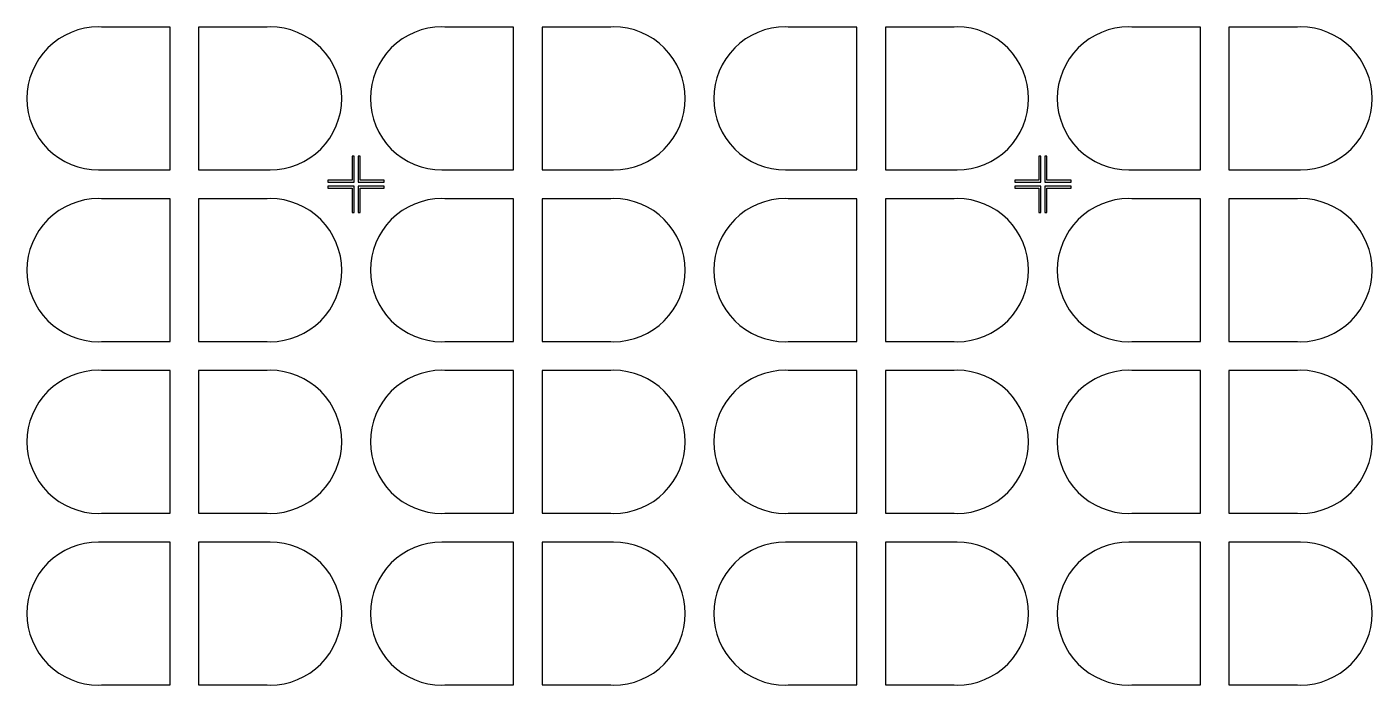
# Model space of a CAD drawing. Extents: x 0.5 to 47.5, y 0.5 to 53.5.
# Drawn here: x 0.5 to 47.5, y 0.5 to 23.5 of the extents above; entities that cross this region are included whole.
import ezdxf

# ---------------------------------------------------------------- set-up
doc = ezdxf.new("R2010")
doc.units = 0

msp = doc.modelspace()

# ---------------------------------------------------------------- linework, layer by layer
for p, q in [((3, 23.5), (2.75496, 23.488)), ((3.10187, 23.495), (3, 23.5)), ((9, 23.5), (8.89813, 23.495)), ((9.24504, 23.488), (9, 23.5)), ((15, 23.5), (14.755, 23.488)), ((15.1019, 23.495), (15, 23.5)), ((21, 23.5), (20.8981, 23.495)), ((21.245, 23.488), (21, 23.5)), ((27, 23.5), (26.755, 23.488)), ((27.1019, 23.495), (27, 23.5)), ((33, 23.5), (32.8981, 23.495)), ((33.245, 23.488), (33, 23.5)), ((39, 23.5), (38.755, 23.488)), ((39.1019, 23.495), (39, 23.5)), ((45, 23.5), (44.8981, 23.495)), ((45.245, 23.488), (45, 23.5)), ((1.61108, 23.0787), (1.41403, 22.9325)), ((1.82152, 23.2048), (1.61108, 23.0787)), ((2.0433, 23.3097), (1.82152, 23.2048)), ((2.27429, 23.3923), (2.0433, 23.3097)), ((2.51228, 23.452), (2.27429, 23.3923)), ((2.75496, 23.488), (2.51228, 23.452)), ((5.5, 23.495), (3.10187, 23.495)), ((5.5, 18.505), (5.5, 23.495)), ((8.89813, 23.495), (6.5, 23.495)), ((6.5, 23.495), (6.5, 18.505)), ((9.48772, 23.452), (9.24504, 23.488)), ((9.72571, 23.3923), (9.48772, 23.452)), ((9.9567, 23.3097), (9.72571, 23.3923)), ((10.1785, 23.2048), (9.9567, 23.3097)), ((10.3889, 23.0787), (10.1785, 23.2048)), ((10.586, 22.9325), (10.3889, 23.0787)), ((13.6111, 23.0787), (13.414, 22.9325)), ((13.8215, 23.2048), (13.6111, 23.0787)), ((14.0433, 23.3097), (13.8215, 23.2048)), ((14.2743, 23.3923), (14.0433, 23.3097)), ((14.5123, 23.452), (14.2743, 23.3923)), ((14.755, 23.488), (14.5123, 23.452)), ((17.5, 23.495), (15.1019, 23.495)), ((17.5, 18.505), (17.5, 23.495)), ((20.8981, 23.495), (18.5, 23.495)), ((18.5, 23.495), (18.5, 18.505)), ((21.4877, 23.452), (21.245, 23.488)), ((21.7257, 23.3923), (21.4877, 23.452)), ((21.9567, 23.3097), (21.7257, 23.3923)), ((22.1785, 23.2048), (21.9567, 23.3097)), ((22.3889, 23.0787), (22.1785, 23.2048)), ((22.586, 22.9325), (22.3889, 23.0787)), ((25.6111, 23.0787), (25.414, 22.9325)), ((25.8215, 23.2048), (25.6111, 23.0787)), ((26.0433, 23.3097), (25.8215, 23.2048)), ((26.2743, 23.3923), (26.0433, 23.3097)), ((26.5123, 23.452), (26.2743, 23.3923)), ((26.755, 23.488), (26.5123, 23.452)), ((29.5, 23.495), (27.1019, 23.495)), ((29.5, 18.505), (29.5, 23.495)), ((32.8981, 23.495), (30.5, 23.495)), ((30.5, 23.495), (30.5, 18.505)), ((33.4877, 23.452), (33.245, 23.488)), ((33.7257, 23.3923), (33.4877, 23.452)), ((33.9567, 23.3097), (33.7257, 23.3923)), ((34.1785, 23.2048), (33.9567, 23.3097)), ((34.3889, 23.0787), (34.1785, 23.2048)), ((34.586, 22.9325), (34.3889, 23.0787)), ((37.6111, 23.0787), (37.414, 22.9325)), ((37.8215, 23.2048), (37.6111, 23.0787)), ((38.0433, 23.3097), (37.8215, 23.2048)), ((38.2743, 23.3923), (38.0433, 23.3097)), ((38.5123, 23.452), (38.2743, 23.3923)), ((38.755, 23.488), (38.5123, 23.452)), ((41.5, 23.495), (39.1019, 23.495)), ((41.5, 18.505), (41.5, 23.495)), ((44.8981, 23.495), (42.5, 23.495)), ((42.5, 23.495), (42.5, 18.505)), ((45.4877, 23.452), (45.245, 23.488)), ((45.7257, 23.3923), (45.4877, 23.452)), ((45.9567, 23.3097), (45.7257, 23.3923)), ((46.1785, 23.2048), (45.9567, 23.3097)), ((46.3889, 23.0787), (46.1785, 23.2048)), ((46.586, 22.9325), (46.3889, 23.0787)), ((1.06747, 22.586), (0.921341, 22.3889)), ((1.23224, 22.7678), (1.06747, 22.586)), ((1.41403, 22.9325), (1.23224, 22.7678)), ((10.7678, 22.7678), (10.586, 22.9325)), ((10.9325, 22.586), (10.7678, 22.7678)), ((11.0787, 22.3889), (10.9325, 22.586)), ((13.0675, 22.586), (12.9213, 22.3889)), ((13.2322, 22.7678), (13.0675, 22.586)), ((13.414, 22.9325), (13.2322, 22.7678)), ((22.7678, 22.7678), (22.586, 22.9325)), ((22.9325, 22.586), (22.7678, 22.7678)), ((23.0787, 22.3889), (22.9325, 22.586)), ((25.0675, 22.586), (24.9213, 22.3889)), ((25.2322, 22.7678), (25.0675, 22.586)), ((25.414, 22.9325), (25.2322, 22.7678)), ((34.7678, 22.7678), (34.586, 22.9325)), ((34.9325, 22.586), (34.7678, 22.7678)), ((35.0787, 22.3889), (34.9325, 22.586)), ((37.0675, 22.586), (36.9213, 22.3889)), ((37.2322, 22.7678), (37.0675, 22.586)), ((37.414, 22.9325), (37.2322, 22.7678)), ((46.7678, 22.7678), (46.586, 22.9325)), ((46.9325, 22.586), (46.7678, 22.7678)), ((47.0787, 22.3889), (46.9325, 22.586)), ((0.795212, 22.1785), (0.690308, 21.9567)), ((0.921341, 22.3889), (0.795212, 22.1785)), ((11.2048, 22.1785), (11.0787, 22.3889)), ((11.3097, 21.9567), (11.2048, 22.1785)), ((12.7952, 22.1785), (12.6903, 21.9567)), ((12.9213, 22.3889), (12.7952, 22.1785)), ((23.2048, 22.1785), (23.0787, 22.3889)), ((23.3097, 21.9567), (23.2048, 22.1785)), ((24.7952, 22.1785), (24.6903, 21.9567)), ((24.9213, 22.3889), (24.7952, 22.1785)), ((35.2048, 22.1785), (35.0787, 22.3889)), ((35.3097, 21.9567), (35.2048, 22.1785)), ((36.7952, 22.1785), (36.6903, 21.9567)), ((36.9213, 22.3889), (36.7952, 22.1785)), ((47.2048, 22.1785), (47.0787, 22.3889)), ((47.3097, 21.9567), (47.2048, 22.1785)), ((0.607651, 21.7257), (0.54805, 21.4877)), ((0.690308, 21.9567), (0.607651, 21.7257)), ((11.3923, 21.7257), (11.3097, 21.9567)), ((11.452, 21.4877), (11.3923, 21.7257)), ((12.6077, 21.7257), (12.548, 21.4877)), ((12.6903, 21.9567), (12.6077, 21.7257)), ((23.3923, 21.7257), (23.3097, 21.9567)), ((23.452, 21.4877), (23.3923, 21.7257)), ((24.6077, 21.7257), (24.548, 21.4877)), ((24.6903, 21.9567), (24.6077, 21.7257)), ((35.3923, 21.7257), (35.3097, 21.9567)), ((35.452, 21.4877), (35.3923, 21.7257)), ((36.6077, 21.7257), (36.548, 21.4877)), ((36.6903, 21.9567), (36.6077, 21.7257)), ((47.3923, 21.7257), (47.3097, 21.9567)), ((47.452, 21.4877), (47.3923, 21.7257)), ((0.512039, 21.245), (0.5, 21)), ((0.54805, 21.4877), (0.512039, 21.245)), ((11.488, 21.245), (11.452, 21.4877)), ((11.5, 21), (11.488, 21.245)), ((12.512, 21.245), (12.5, 21)), ((12.548, 21.4877), (12.512, 21.245)), ((23.488, 21.245), (23.452, 21.4877)), ((23.5, 21), (23.488, 21.245)), ((24.512, 21.245), (24.5, 21)), ((24.548, 21.4877), (24.512, 21.245)), ((35.488, 21.245), (35.452, 21.4877)), ((35.5, 21), (35.488, 21.245)), ((36.512, 21.245), (36.5, 21)), ((36.548, 21.4877), (36.512, 21.245)), ((47.488, 21.245), (47.452, 21.4877)), ((47.5, 21), (47.488, 21.245)), ((0.5, 21), (0.512039, 20.755)), ((0.512039, 20.755), (0.54805, 20.5123)), ((11.452, 20.5123), (11.488, 20.755)), ((11.488, 20.755), (11.5, 21)), ((12.5, 21), (12.512, 20.755)), ((12.512, 20.755), (12.548, 20.5123)), ((23.452, 20.5123), (23.488, 20.755)), ((23.488, 20.755), (23.5, 21)), ((24.5, 21), (24.512, 20.755)), ((24.512, 20.755), (24.548, 20.5123)), ((35.452, 20.5123), (35.488, 20.755)), ((35.488, 20.755), (35.5, 21)), ((36.5, 21), (36.512, 20.755)), ((36.512, 20.755), (36.548, 20.5123)), ((47.452, 20.5123), (47.488, 20.755)), ((47.488, 20.755), (47.5, 21)), ((0.54805, 20.5123), (0.607651, 20.2743)), ((0.607651, 20.2743), (0.690308, 20.0433)), ((11.3097, 20.0433), (11.3923, 20.2743)), ((11.3923, 20.2743), (11.452, 20.5123)), ((12.548, 20.5123), (12.6077, 20.2743)), ((12.6077, 20.2743), (12.6903, 20.0433)), ((23.3097, 20.0433), (23.3923, 20.2743)), ((23.3923, 20.2743), (23.452, 20.5123)), ((24.548, 20.5123), (24.6077, 20.2743)), ((24.6077, 20.2743), (24.6903, 20.0433)), ((35.3097, 20.0433), (35.3923, 20.2743)), ((35.3923, 20.2743), (35.452, 20.5123)), ((36.548, 20.5123), (36.6077, 20.2743)), ((36.6077, 20.2743), (36.6903, 20.0433)), ((47.3097, 20.0433), (47.3923, 20.2743)), ((47.3923, 20.2743), (47.452, 20.5123)), ((0.690308, 20.0433), (0.795212, 19.8215)), ((0.795212, 19.8215), (0.921341, 19.6111)), ((11.0787, 19.6111), (11.2048, 19.8215)), ((11.2048, 19.8215), (11.3097, 20.0433)), ((12.6903, 20.0433), (12.7952, 19.8215)), ((12.7952, 19.8215), (12.9213, 19.6111)), ((23.0787, 19.6111), (23.2048, 19.8215)), ((23.2048, 19.8215), (23.3097, 20.0433)), ((24.6903, 20.0433), (24.7952, 19.8215)), ((24.7952, 19.8215), (24.9213, 19.6111)), ((35.0787, 19.6111), (35.2048, 19.8215)), ((35.2048, 19.8215), (35.3097, 20.0433)), ((36.6903, 20.0433), (36.7952, 19.8215)), ((36.7952, 19.8215), (36.9213, 19.6111)), ((47.0787, 19.6111), (47.2048, 19.8215)), ((47.2048, 19.8215), (47.3097, 20.0433)), ((0.921341, 19.6111), (1.06747, 19.414)), ((1.06747, 19.414), (1.23224, 19.2322)), ((10.7678, 19.2322), (10.9325, 19.414)), ((10.9325, 19.414), (11.0787, 19.6111)), ((12.9213, 19.6111), (13.0675, 19.414)), ((13.0675, 19.414), (13.2322, 19.2322)), ((22.7678, 19.2322), (22.9325, 19.414)), ((22.9325, 19.414), (23.0787, 19.6111)), ((24.9213, 19.6111), (25.0675, 19.414)), ((25.0675, 19.414), (25.2322, 19.2322)), ((34.7678, 19.2322), (34.9325, 19.414)), ((34.9325, 19.414), (35.0787, 19.6111)), ((36.9213, 19.6111), (37.0675, 19.414)), ((37.0675, 19.414), (37.2322, 19.2322)), ((46.7678, 19.2322), (46.9325, 19.414)), ((46.9325, 19.414), (47.0787, 19.6111)), ((1.23224, 19.2322), (1.41403, 19.0675)), ((1.41403, 19.0675), (1.61108, 18.9213)), ((1.61108, 18.9213), (1.82152, 18.7952)), ((10.1785, 18.7952), (10.3889, 18.9213)), ((10.3889, 18.9213), (10.586, 19.0675)), ((10.586, 19.0675), (10.7678, 19.2322)), ((11.9297, 18.9844), (11.8594, 18.9844)), ((11.8594, 18.9844), (11.8594, 18.1406)), ((11.9297, 18.0703), (11.9297, 18.9844)), ((12.1406, 18.9844), (12.0703, 18.9844)), ((12.0703, 18.9844), (12.0703, 18.0703)), ((12.1406, 18.1406), (12.1406, 18.9844)), ((13.2322, 19.2322), (13.414, 19.0675)), ((13.414, 19.0675), (13.6111, 18.9213)), ((13.6111, 18.9213), (13.8215, 18.7952)), ((22.1785, 18.7952), (22.3889, 18.9213)), ((22.3889, 18.9213), (22.586, 19.0675)), ((22.586, 19.0675), (22.7678, 19.2322)), ((25.2322, 19.2322), (25.414, 19.0675)), ((25.414, 19.0675), (25.6111, 18.9213)), ((25.6111, 18.9213), (25.8215, 18.7952)), ((34.1785, 18.7952), (34.3889, 18.9213)), ((34.3889, 18.9213), (34.586, 19.0675)), ((34.586, 19.0675), (34.7678, 19.2322)), ((35.9297, 18.9844), (35.8594, 18.9844)), ((35.8594, 18.9844), (35.8594, 18.1406)), ((35.9297, 18.0703), (35.9297, 18.9844)), ((36.1406, 18.9844), (36.0703, 18.9844)), ((36.0703, 18.9844), (36.0703, 18.0703)), ((36.1406, 18.1406), (36.1406, 18.9844)), ((37.2322, 19.2322), (37.414, 19.0675)), ((37.414, 19.0675), (37.6111, 18.9213)), ((37.6111, 18.9213), (37.8215, 18.7952)), ((46.1785, 18.7952), (46.3889, 18.9213)), ((46.3889, 18.9213), (46.586, 19.0675)), ((46.586, 19.0675), (46.7678, 19.2322)), ((1.82152, 18.7952), (2.0433, 18.6903)), ((2.0433, 18.6903), (2.27429, 18.6077)), ((2.27429, 18.6077), (2.51228, 18.548)), ((2.51228, 18.548), (2.75496, 18.512)), ((2.75496, 18.512), (3, 18.5)), ((3, 18.5), (3.10187, 18.505)), ((3.10187, 18.505), (5.5, 18.505)), ((6.5, 18.505), (8.89813, 18.505)), ((8.89813, 18.505), (9, 18.5)), ((9, 18.5), (9.24504, 18.512)), ((9.24504, 18.512), (9.48772, 18.548)), ((9.48772, 18.548), (9.72571, 18.6077)), ((9.72571, 18.6077), (9.9567, 18.6903)), ((9.9567, 18.6903), (10.1785, 18.7952)), ((13.8215, 18.7952), (14.0433, 18.6903)), ((14.0433, 18.6903), (14.2743, 18.6077)), ((14.2743, 18.6077), (14.5123, 18.548)), ((14.5123, 18.548), (14.755, 18.512)), ((14.755, 18.512), (15, 18.5)), ((15, 18.5), (15.1019, 18.505)), ((15.1019, 18.505), (17.5, 18.505)), ((18.5, 18.505), (20.8981, 18.505)), ((20.8981, 18.505), (21, 18.5)), ((21, 18.5), (21.245, 18.512)), ((21.245, 18.512), (21.4877, 18.548)), ((21.4877, 18.548), (21.7257, 18.6077)), ((21.7257, 18.6077), (21.9567, 18.6903)), ((21.9567, 18.6903), (22.1785, 18.7952)), ((25.8215, 18.7952), (26.0433, 18.6903)), ((26.0433, 18.6903), (26.2743, 18.6077)), ((26.2743, 18.6077), (26.5123, 18.548)), ((26.5123, 18.548), (26.755, 18.512)), ((26.755, 18.512), (27, 18.5)), ((27, 18.5), (27.1019, 18.505)), ((27.1019, 18.505), (29.5, 18.505)), ((30.5, 18.505), (32.8981, 18.505)), ((32.8981, 18.505), (33, 18.5)), ((33, 18.5), (33.245, 18.512)), ((33.245, 18.512), (33.4877, 18.548)), ((33.4877, 18.548), (33.7257, 18.6077)), ((33.7257, 18.6077), (33.9567, 18.6903)), ((33.9567, 18.6903), (34.1785, 18.7952)), ((37.8215, 18.7952), (38.0433, 18.6903)), ((38.0433, 18.6903), (38.2743, 18.6077)), ((38.2743, 18.6077), (38.5123, 18.548)), ((38.5123, 18.548), (38.755, 18.512)), ((38.755, 18.512), (39, 18.5)), ((39, 18.5), (39.1019, 18.505)), ((39.1019, 18.505), (41.5, 18.505)), ((42.5, 18.505), (44.8981, 18.505)), ((44.8981, 18.505), (45, 18.5)), ((45, 18.5), (45.245, 18.512)), ((45.245, 18.512), (45.4877, 18.548)), ((45.4877, 18.548), (45.7257, 18.6077)), ((45.7257, 18.6077), (45.9567, 18.6903)), ((45.9567, 18.6903), (46.1785, 18.7952)), ((11.8594, 18.1406), (11.0156, 18.1406)), ((11.0156, 18.1406), (11.0156, 18.0703)), ((11.0156, 18.0703), (11.9297, 18.0703)), ((11.9297, 17.9297), (11.0156, 17.9297)), ((11.0156, 17.9297), (11.0156, 17.8594)), ((11.9297, 17.0156), (11.9297, 17.9297)), ((12.0703, 18.0703), (12.9844, 18.0703)), ((12.9844, 17.9297), (12.0703, 17.9297)), ((12.0703, 17.9297), (12.0703, 17.0156)), ((12.9844, 18.1406), (12.1406, 18.1406)), ((12.9844, 18.0703), (12.9844, 18.1406)), ((12.9844, 17.8594), (12.9844, 17.9297)), ((35.8594, 18.1406), (35.0156, 18.1406)), ((35.0156, 18.1406), (35.0156, 18.0703)), ((35.0156, 18.0703), (35.9297, 18.0703)), ((35.9297, 17.9297), (35.0156, 17.9297)), ((35.0156, 17.9297), (35.0156, 17.8594)), ((35.9297, 17.0156), (35.9297, 17.9297)), ((36.0703, 18.0703), (36.9844, 18.0703)), ((36.9844, 17.9297), (36.0703, 17.9297)), ((36.0703, 17.9297), (36.0703, 17.0156)), ((36.9844, 18.1406), (36.1406, 18.1406)), ((36.9844, 18.0703), (36.9844, 18.1406)), ((36.9844, 17.8594), (36.9844, 17.9297)), ((2.27429, 17.3923), (2.0433, 17.3097)), ((2.51228, 17.452), (2.27429, 17.3923)), ((2.75496, 17.488), (2.51228, 17.452)), ((3, 17.5), (2.75496, 17.488)), ((3.10187, 17.495), (3, 17.5)), ((5.5, 17.495), (3.10187, 17.495)), ((5.5, 12.505), (5.5, 17.495)), ((8.89813, 17.495), (6.5, 17.495)), ((6.5, 17.495), (6.5, 12.505)), ((9, 17.5), (8.89813, 17.495)), ((9.24504, 17.488), (9, 17.5)), ((9.48772, 17.452), (9.24504, 17.488)), ((9.72571, 17.3923), (9.48772, 17.452)), ((9.9567, 17.3097), (9.72571, 17.3923)), ((11.0156, 17.8594), (11.8594, 17.8594)), ((11.8594, 17.8594), (11.8594, 17.0156)), ((12.1406, 17.8594), (12.9844, 17.8594)), ((12.1406, 17.0156), (12.1406, 17.8594)), ((14.2743, 17.3923), (14.0433, 17.3097)), ((14.5123, 17.452), (14.2743, 17.3923)), ((14.755, 17.488), (14.5123, 17.452)), ((15, 17.5), (14.755, 17.488)), ((15.1019, 17.495), (15, 17.5)), ((17.5, 17.495), (15.1019, 17.495)), ((17.5, 12.505), (17.5, 17.495)), ((20.8981, 17.495), (18.5, 17.495)), ((18.5, 17.495), (18.5, 12.505)), ((21, 17.5), (20.8981, 17.495)), ((21.245, 17.488), (21, 17.5)), ((21.4877, 17.452), (21.245, 17.488)), ((21.7257, 17.3923), (21.4877, 17.452)), ((21.9567, 17.3097), (21.7257, 17.3923)), ((26.2743, 17.3923), (26.0433, 17.3097)), ((26.5123, 17.452), (26.2743, 17.3923)), ((26.755, 17.488), (26.5123, 17.452)), ((27, 17.5), (26.755, 17.488)), ((27.1019, 17.495), (27, 17.5)), ((29.5, 17.495), (27.1019, 17.495)), ((29.5, 12.505), (29.5, 17.495)), ((32.8981, 17.495), (30.5, 17.495)), ((30.5, 17.495), (30.5, 12.505)), ((33, 17.5), (32.8981, 17.495)), ((33.245, 17.488), (33, 17.5)), ((33.4877, 17.452), (33.245, 17.488)), ((33.7257, 17.3923), (33.4877, 17.452)), ((33.9567, 17.3097), (33.7257, 17.3923)), ((35.0156, 17.8594), (35.8594, 17.8594)), ((35.8594, 17.8594), (35.8594, 17.0156)), ((36.1406, 17.8594), (36.9844, 17.8594)), ((36.1406, 17.0156), (36.1406, 17.8594)), ((38.2743, 17.3923), (38.0433, 17.3097)), ((38.5123, 17.452), (38.2743, 17.3923)), ((38.755, 17.488), (38.5123, 17.452)), ((39, 17.5), (38.755, 17.488)), ((39.1019, 17.495), (39, 17.5)), ((41.5, 17.495), (39.1019, 17.495)), ((41.5, 12.505), (41.5, 17.495)), ((44.8981, 17.495), (42.5, 17.495)), ((42.5, 17.495), (42.5, 12.505)), ((45, 17.5), (44.8981, 17.495)), ((45.245, 17.488), (45, 17.5)), ((45.4877, 17.452), (45.245, 17.488)), ((45.7257, 17.3923), (45.4877, 17.452)), ((45.9567, 17.3097), (45.7257, 17.3923)), ((1.41403, 16.9325), (1.23224, 16.7678)), ((1.61108, 17.0787), (1.41403, 16.9325)), ((1.82152, 17.2048), (1.61108, 17.0787)), ((2.0433, 17.3097), (1.82152, 17.2048)), ((10.1785, 17.2048), (9.9567, 17.3097)), ((10.3889, 17.0787), (10.1785, 17.2048)), ((10.586, 16.9325), (10.3889, 17.0787)), ((10.7678, 16.7678), (10.586, 16.9325)), ((11.8594, 17.0156), (11.9297, 17.0156)), ((12.0703, 17.0156), (12.1406, 17.0156)), ((13.414, 16.9325), (13.2322, 16.7678)), ((13.6111, 17.0787), (13.414, 16.9325)), ((13.8215, 17.2048), (13.6111, 17.0787)), ((14.0433, 17.3097), (13.8215, 17.2048)), ((22.1785, 17.2048), (21.9567, 17.3097)), ((22.3889, 17.0787), (22.1785, 17.2048)), ((22.586, 16.9325), (22.3889, 17.0787)), ((22.7678, 16.7678), (22.586, 16.9325)), ((25.414, 16.9325), (25.2322, 16.7678)), ((25.6111, 17.0787), (25.414, 16.9325)), ((25.8215, 17.2048), (25.6111, 17.0787)), ((26.0433, 17.3097), (25.8215, 17.2048)), ((34.1785, 17.2048), (33.9567, 17.3097)), ((34.3889, 17.0787), (34.1785, 17.2048)), ((34.586, 16.9325), (34.3889, 17.0787)), ((34.7678, 16.7678), (34.586, 16.9325)), ((35.8594, 17.0156), (35.9297, 17.0156)), ((36.0703, 17.0156), (36.1406, 17.0156)), ((37.414, 16.9325), (37.2322, 16.7678)), ((37.6111, 17.0787), (37.414, 16.9325)), ((37.8215, 17.2048), (37.6111, 17.0787)), ((38.0433, 17.3097), (37.8215, 17.2048)), ((46.1785, 17.2048), (45.9567, 17.3097)), ((46.3889, 17.0787), (46.1785, 17.2048)), ((46.586, 16.9325), (46.3889, 17.0787)), ((46.7678, 16.7678), (46.586, 16.9325)), ((1.06747, 16.586), (0.921341, 16.3889)), ((1.23224, 16.7678), (1.06747, 16.586)), ((10.9325, 16.586), (10.7678, 16.7678)), ((11.0787, 16.3889), (10.9325, 16.586)), ((13.0675, 16.586), (12.9213, 16.3889)), ((13.2322, 16.7678), (13.0675, 16.586)), ((22.9325, 16.586), (22.7678, 16.7678)), ((23.0787, 16.3889), (22.9325, 16.586)), ((25.0675, 16.586), (24.9213, 16.3889)), ((25.2322, 16.7678), (25.0675, 16.586)), ((34.9325, 16.586), (34.7678, 16.7678)), ((35.0787, 16.3889), (34.9325, 16.586)), ((37.0675, 16.586), (36.9213, 16.3889)), ((37.2322, 16.7678), (37.0675, 16.586)), ((46.9325, 16.586), (46.7678, 16.7678)), ((47.0787, 16.3889), (46.9325, 16.586)), ((0.795212, 16.1785), (0.690308, 15.9567)), ((0.921341, 16.3889), (0.795212, 16.1785)), ((11.2048, 16.1785), (11.0787, 16.3889)), ((11.3097, 15.9567), (11.2048, 16.1785)), ((12.7952, 16.1785), (12.6903, 15.9567)), ((12.9213, 16.3889), (12.7952, 16.1785)), ((23.2048, 16.1785), (23.0787, 16.3889)), ((23.3097, 15.9567), (23.2048, 16.1785)), ((24.7952, 16.1785), (24.6903, 15.9567)), ((24.9213, 16.3889), (24.7952, 16.1785)), ((35.2048, 16.1785), (35.0787, 16.3889)), ((35.3097, 15.9567), (35.2048, 16.1785)), ((36.7952, 16.1785), (36.6903, 15.9567)), ((36.9213, 16.3889), (36.7952, 16.1785)), ((47.2048, 16.1785), (47.0787, 16.3889)), ((47.3097, 15.9567), (47.2048, 16.1785)), ((0.607651, 15.7257), (0.54805, 15.4877)), ((0.690308, 15.9567), (0.607651, 15.7257)), ((11.3923, 15.7257), (11.3097, 15.9567)), ((11.452, 15.4877), (11.3923, 15.7257)), ((12.6077, 15.7257), (12.548, 15.4877)), ((12.6903, 15.9567), (12.6077, 15.7257)), ((23.3923, 15.7257), (23.3097, 15.9567)), ((23.452, 15.4877), (23.3923, 15.7257)), ((24.6077, 15.7257), (24.548, 15.4877)), ((24.6903, 15.9567), (24.6077, 15.7257)), ((35.3923, 15.7257), (35.3097, 15.9567)), ((35.452, 15.4877), (35.3923, 15.7257)), ((36.6077, 15.7257), (36.548, 15.4877)), ((36.6903, 15.9567), (36.6077, 15.7257)), ((47.3923, 15.7257), (47.3097, 15.9567)), ((47.452, 15.4877), (47.3923, 15.7257)), ((0.512039, 15.245), (0.5, 15)), ((0.54805, 15.4877), (0.512039, 15.245)), ((11.488, 15.245), (11.452, 15.4877)), ((11.5, 15), (11.488, 15.245)), ((12.512, 15.245), (12.5, 15)), ((12.548, 15.4877), (12.512, 15.245)), ((23.488, 15.245), (23.452, 15.4877)), ((23.5, 15), (23.488, 15.245)), ((24.512, 15.245), (24.5, 15)), ((24.548, 15.4877), (24.512, 15.245)), ((35.488, 15.245), (35.452, 15.4877)), ((35.5, 15), (35.488, 15.245)), ((36.512, 15.245), (36.5, 15)), ((36.548, 15.4877), (36.512, 15.245)), ((47.488, 15.245), (47.452, 15.4877)), ((47.5, 15), (47.488, 15.245)), ((0.5, 15), (0.512039, 14.755)), ((0.512039, 14.755), (0.54805, 14.5123)), ((11.452, 14.5123), (11.488, 14.755)), ((11.488, 14.755), (11.5, 15)), ((12.5, 15), (12.512, 14.755)), ((12.512, 14.755), (12.548, 14.5123)), ((23.452, 14.5123), (23.488, 14.755)), ((23.488, 14.755), (23.5, 15)), ((24.5, 15), (24.512, 14.755)), ((24.512, 14.755), (24.548, 14.5123)), ((35.452, 14.5123), (35.488, 14.755)), ((35.488, 14.755), (35.5, 15)), ((36.5, 15), (36.512, 14.755)), ((36.512, 14.755), (36.548, 14.5123)), ((47.452, 14.5123), (47.488, 14.755)), ((47.488, 14.755), (47.5, 15)), ((0.54805, 14.5123), (0.607651, 14.2743)), ((0.607651, 14.2743), (0.690308, 14.0433)), ((11.3097, 14.0433), (11.3923, 14.2743)), ((11.3923, 14.2743), (11.452, 14.5123)), ((12.548, 14.5123), (12.6077, 14.2743)), ((12.6077, 14.2743), (12.6903, 14.0433)), ((23.3097, 14.0433), (23.3923, 14.2743)), ((23.3923, 14.2743), (23.452, 14.5123)), ((24.548, 14.5123), (24.6077, 14.2743)), ((24.6077, 14.2743), (24.6903, 14.0433)), ((35.3097, 14.0433), (35.3923, 14.2743)), ((35.3923, 14.2743), (35.452, 14.5123)), ((36.548, 14.5123), (36.6077, 14.2743)), ((36.6077, 14.2743), (36.6903, 14.0433)), ((47.3097, 14.0433), (47.3923, 14.2743)), ((47.3923, 14.2743), (47.452, 14.5123)), ((0.690308, 14.0433), (0.795212, 13.8215)), ((0.795212, 13.8215), (0.921341, 13.6111)), ((11.0787, 13.6111), (11.2048, 13.8215)), ((11.2048, 13.8215), (11.3097, 14.0433)), ((12.6903, 14.0433), (12.7952, 13.8215)), ((12.7952, 13.8215), (12.9213, 13.6111)), ((23.0787, 13.6111), (23.2048, 13.8215)), ((23.2048, 13.8215), (23.3097, 14.0433)), ((24.6903, 14.0433), (24.7952, 13.8215)), ((24.7952, 13.8215), (24.9213, 13.6111)), ((35.0787, 13.6111), (35.2048, 13.8215)), ((35.2048, 13.8215), (35.3097, 14.0433)), ((36.6903, 14.0433), (36.7952, 13.8215)), ((36.7952, 13.8215), (36.9213, 13.6111)), ((47.0787, 13.6111), (47.2048, 13.8215)), ((47.2048, 13.8215), (47.3097, 14.0433)), ((0.921341, 13.6111), (1.06747, 13.414)), ((1.06747, 13.414), (1.23224, 13.2322)), ((1.23224, 13.2322), (1.41403, 13.0675)), ((10.586, 13.0675), (10.7678, 13.2322)), ((10.7678, 13.2322), (10.9325, 13.414)), ((10.9325, 13.414), (11.0787, 13.6111)), ((12.9213, 13.6111), (13.0675, 13.414)), ((13.0675, 13.414), (13.2322, 13.2322)), ((13.2322, 13.2322), (13.414, 13.0675)), ((22.586, 13.0675), (22.7678, 13.2322)), ((22.7678, 13.2322), (22.9325, 13.414)), ((22.9325, 13.414), (23.0787, 13.6111)), ((24.9213, 13.6111), (25.0675, 13.414)), ((25.0675, 13.414), (25.2322, 13.2322)), ((25.2322, 13.2322), (25.414, 13.0675)), ((34.586, 13.0675), (34.7678, 13.2322)), ((34.7678, 13.2322), (34.9325, 13.414)), ((34.9325, 13.414), (35.0787, 13.6111)), ((36.9213, 13.6111), (37.0675, 13.414)), ((37.0675, 13.414), (37.2322, 13.2322)), ((37.2322, 13.2322), (37.414, 13.0675)), ((46.586, 13.0675), (46.7678, 13.2322)), ((46.7678, 13.2322), (46.9325, 13.414)), ((46.9325, 13.414), (47.0787, 13.6111)), ((1.41403, 13.0675), (1.61108, 12.9213)), ((1.61108, 12.9213), (1.82152, 12.7952)), ((1.82152, 12.7952), (2.0433, 12.6903)), ((2.0433, 12.6903), (2.27429, 12.6077)), ((9.72571, 12.6077), (9.9567, 12.6903)), ((9.9567, 12.6903), (10.1785, 12.7952)), ((10.1785, 12.7952), (10.3889, 12.9213)), ((10.3889, 12.9213), (10.586, 13.0675)), ((13.414, 13.0675), (13.6111, 12.9213)), ((13.6111, 12.9213), (13.8215, 12.7952)), ((13.8215, 12.7952), (14.0433, 12.6903)), ((14.0433, 12.6903), (14.2743, 12.6077)), ((21.7257, 12.6077), (21.9567, 12.6903)), ((21.9567, 12.6903), (22.1785, 12.7952)), ((22.1785, 12.7952), (22.3889, 12.9213)), ((22.3889, 12.9213), (22.586, 13.0675)), ((25.414, 13.0675), (25.6111, 12.9213)), ((25.6111, 12.9213), (25.8215, 12.7952)), ((25.8215, 12.7952), (26.0433, 12.6903)), ((26.0433, 12.6903), (26.2743, 12.6077)), ((33.7257, 12.6077), (33.9567, 12.6903)), ((33.9567, 12.6903), (34.1785, 12.7952)), ((34.1785, 12.7952), (34.3889, 12.9213)), ((34.3889, 12.9213), (34.586, 13.0675)), ((37.414, 13.0675), (37.6111, 12.9213)), ((37.6111, 12.9213), (37.8215, 12.7952)), ((37.8215, 12.7952), (38.0433, 12.6903)), ((38.0433, 12.6903), (38.2743, 12.6077)), ((45.7257, 12.6077), (45.9567, 12.6903)), ((45.9567, 12.6903), (46.1785, 12.7952)), ((46.1785, 12.7952), (46.3889, 12.9213)), ((46.3889, 12.9213), (46.586, 13.0675)), ((2.27429, 12.6077), (2.51228, 12.548)), ((2.51228, 12.548), (2.75496, 12.512)), ((2.75496, 12.512), (3, 12.5)), ((3, 12.5), (3.10187, 12.505)), ((3.10187, 12.505), (5.5, 12.505)), ((6.5, 12.505), (8.89813, 12.505)), ((8.89813, 12.505), (9, 12.5)), ((9, 12.5), (9.24504, 12.512)), ((9.24504, 12.512), (9.48772, 12.548)), ((9.48772, 12.548), (9.72571, 12.6077)), ((14.2743, 12.6077), (14.5123, 12.548)), ((14.5123, 12.548), (14.755, 12.512)), ((14.755, 12.512), (15, 12.5)), ((15, 12.5), (15.1019, 12.505)), ((15.1019, 12.505), (17.5, 12.505)), ((18.5, 12.505), (20.8981, 12.505)), ((20.8981, 12.505), (21, 12.5)), ((21, 12.5), (21.245, 12.512)), ((21.245, 12.512), (21.4877, 12.548)), ((21.4877, 12.548), (21.7257, 12.6077)), ((26.2743, 12.6077), (26.5123, 12.548)), ((26.5123, 12.548), (26.755, 12.512)), ((26.755, 12.512), (27, 12.5)), ((27, 12.5), (27.1019, 12.505)), ((27.1019, 12.505), (29.5, 12.505)), ((30.5, 12.505), (32.8981, 12.505)), ((32.8981, 12.505), (33, 12.5)), ((33, 12.5), (33.245, 12.512)), ((33.245, 12.512), (33.4877, 12.548)), ((33.4877, 12.548), (33.7257, 12.6077)), ((38.2743, 12.6077), (38.5123, 12.548)), ((38.5123, 12.548), (38.755, 12.512)), ((38.755, 12.512), (39, 12.5)), ((39, 12.5), (39.1019, 12.505)), ((39.1019, 12.505), (41.5, 12.505)), ((42.5, 12.505), (44.8981, 12.505)), ((44.8981, 12.505), (45, 12.5)), ((45, 12.5), (45.245, 12.512)), ((45.245, 12.512), (45.4877, 12.548)), ((45.4877, 12.548), (45.7257, 12.6077)), ((2.0433, 11.3097), (1.82152, 11.2048)), ((2.27429, 11.3923), (2.0433, 11.3097)), ((2.51228, 11.452), (2.27429, 11.3923)), ((2.75496, 11.488), (2.51228, 11.452)), ((3, 11.5), (2.75496, 11.488)), ((3.10187, 11.495), (3, 11.5)), ((5.5, 11.495), (3.10187, 11.495)), ((5.5, 6.505), (5.5, 11.495)), ((8.89813, 11.495), (6.5, 11.495)), ((6.5, 11.495), (6.5, 6.505)), ((9, 11.5), (8.89813, 11.495)), ((9.24504, 11.488), (9, 11.5)), ((9.48772, 11.452), (9.24504, 11.488)), ((9.72571, 11.3923), (9.48772, 11.452)), ((9.9567, 11.3097), (9.72571, 11.3923)), ((10.1785, 11.2048), (9.9567, 11.3097)), ((14.0433, 11.3097), (13.8215, 11.2048)), ((14.2743, 11.3923), (14.0433, 11.3097)), ((14.5123, 11.452), (14.2743, 11.3923)), ((14.755, 11.488), (14.5123, 11.452)), ((15, 11.5), (14.755, 11.488)), ((15.1019, 11.495), (15, 11.5)), ((17.5, 11.495), (15.1019, 11.495)), ((17.5, 6.505), (17.5, 11.495)), ((20.8981, 11.495), (18.5, 11.495)), ((18.5, 11.495), (18.5, 6.505)), ((21, 11.5), (20.8981, 11.495)), ((21.245, 11.488), (21, 11.5)), ((21.4877, 11.452), (21.245, 11.488)), ((21.7257, 11.3923), (21.4877, 11.452)), ((21.9567, 11.3097), (21.7257, 11.3923)), ((22.1785, 11.2048), (21.9567, 11.3097)), ((26.0433, 11.3097), (25.8215, 11.2048)), ((26.2743, 11.3923), (26.0433, 11.3097)), ((26.5123, 11.452), (26.2743, 11.3923)), ((26.755, 11.488), (26.5123, 11.452)), ((27, 11.5), (26.755, 11.488)), ((27.1019, 11.495), (27, 11.5)), ((29.5, 11.495), (27.1019, 11.495)), ((29.5, 6.505), (29.5, 11.495)), ((32.8981, 11.495), (30.5, 11.495)), ((30.5, 11.495), (30.5, 6.505)), ((33, 11.5), (32.8981, 11.495)), ((33.245, 11.488), (33, 11.5)), ((33.4877, 11.452), (33.245, 11.488)), ((33.7257, 11.3923), (33.4877, 11.452)), ((33.9567, 11.3097), (33.7257, 11.3923)), ((34.1785, 11.2048), (33.9567, 11.3097)), ((38.0433, 11.3097), (37.8215, 11.2048)), ((38.2743, 11.3923), (38.0433, 11.3097)), ((38.5123, 11.452), (38.2743, 11.3923)), ((38.755, 11.488), (38.5123, 11.452)), ((39, 11.5), (38.755, 11.488)), ((39.1019, 11.495), (39, 11.5)), ((41.5, 11.495), (39.1019, 11.495)), ((41.5, 6.505), (41.5, 11.495)), ((44.8981, 11.495), (42.5, 11.495)), ((42.5, 11.495), (42.5, 6.505)), ((45, 11.5), (44.8981, 11.495)), ((45.245, 11.488), (45, 11.5)), ((45.4877, 11.452), (45.245, 11.488)), ((45.7257, 11.3923), (45.4877, 11.452)), ((45.9567, 11.3097), (45.7257, 11.3923)), ((46.1785, 11.2048), (45.9567, 11.3097)), ((1.41403, 10.9325), (1.23224, 10.7678)), ((1.61108, 11.0787), (1.41403, 10.9325)), ((1.82152, 11.2048), (1.61108, 11.0787)), ((10.3889, 11.0787), (10.1785, 11.2048)), ((10.586, 10.9325), (10.3889, 11.0787)), ((10.7678, 10.7678), (10.586, 10.9325)), ((13.414, 10.9325), (13.2322, 10.7678)), ((13.6111, 11.0787), (13.414, 10.9325)), ((13.8215, 11.2048), (13.6111, 11.0787)), ((22.3889, 11.0787), (22.1785, 11.2048)), ((22.586, 10.9325), (22.3889, 11.0787)), ((22.7678, 10.7678), (22.586, 10.9325)), ((25.414, 10.9325), (25.2322, 10.7678)), ((25.6111, 11.0787), (25.414, 10.9325)), ((25.8215, 11.2048), (25.6111, 11.0787)), ((34.3889, 11.0787), (34.1785, 11.2048)), ((34.586, 10.9325), (34.3889, 11.0787)), ((34.7678, 10.7678), (34.586, 10.9325)), ((37.414, 10.9325), (37.2322, 10.7678)), ((37.6111, 11.0787), (37.414, 10.9325)), ((37.8215, 11.2048), (37.6111, 11.0787)), ((46.3889, 11.0787), (46.1785, 11.2048)), ((46.586, 10.9325), (46.3889, 11.0787)), ((46.7678, 10.7678), (46.586, 10.9325)), ((0.921341, 10.3889), (0.795212, 10.1785)), ((1.06747, 10.586), (0.921341, 10.3889)), ((1.23224, 10.7678), (1.06747, 10.586)), ((10.9325, 10.586), (10.7678, 10.7678)), ((11.0787, 10.3889), (10.9325, 10.586)), ((11.2048, 10.1785), (11.0787, 10.3889)), ((12.9213, 10.3889), (12.7952, 10.1785)), ((13.0675, 10.586), (12.9213, 10.3889)), ((13.2322, 10.7678), (13.0675, 10.586)), ((22.9325, 10.586), (22.7678, 10.7678)), ((23.0787, 10.3889), (22.9325, 10.586)), ((23.2048, 10.1785), (23.0787, 10.3889)), ((24.9213, 10.3889), (24.7952, 10.1785)), ((25.0675, 10.586), (24.9213, 10.3889)), ((25.2322, 10.7678), (25.0675, 10.586)), ((34.9325, 10.586), (34.7678, 10.7678)), ((35.0787, 10.3889), (34.9325, 10.586)), ((35.2048, 10.1785), (35.0787, 10.3889)), ((36.9213, 10.3889), (36.7952, 10.1785)), ((37.0675, 10.586), (36.9213, 10.3889)), ((37.2322, 10.7678), (37.0675, 10.586)), ((46.9325, 10.586), (46.7678, 10.7678)), ((47.0787, 10.3889), (46.9325, 10.586)), ((47.2048, 10.1785), (47.0787, 10.3889)), ((0.690308, 9.9567), (0.607651, 9.72571)), ((0.795212, 10.1785), (0.690308, 9.9567)), ((11.3097, 9.9567), (11.2048, 10.1785)), ((11.3923, 9.72571), (11.3097, 9.9567)), ((12.6903, 9.9567), (12.6077, 9.72571)), ((12.7952, 10.1785), (12.6903, 9.9567)), ((23.3097, 9.9567), (23.2048, 10.1785)), ((23.3923, 9.72571), (23.3097, 9.9567)), ((24.6903, 9.9567), (24.6077, 9.72571)), ((24.7952, 10.1785), (24.6903, 9.9567)), ((35.3097, 9.9567), (35.2048, 10.1785)), ((35.3923, 9.72571), (35.3097, 9.9567)), ((36.6903, 9.9567), (36.6077, 9.72571)), ((36.7952, 10.1785), (36.6903, 9.9567)), ((47.3097, 9.9567), (47.2048, 10.1785)), ((47.3923, 9.72571), (47.3097, 9.9567)), ((0.54805, 9.48772), (0.512039, 9.24504)), ((0.607651, 9.72571), (0.54805, 9.48772)), ((11.452, 9.48772), (11.3923, 9.72571)), ((11.488, 9.24504), (11.452, 9.48772)), ((12.548, 9.48772), (12.512, 9.24504)), ((12.6077, 9.72571), (12.548, 9.48772)), ((23.452, 9.48772), (23.3923, 9.72571)), ((23.488, 9.24504), (23.452, 9.48772)), ((24.548, 9.48772), (24.512, 9.24504)), ((24.6077, 9.72571), (24.548, 9.48772)), ((35.452, 9.48772), (35.3923, 9.72571)), ((35.488, 9.24504), (35.452, 9.48772)), ((36.548, 9.48772), (36.512, 9.24504)), ((36.6077, 9.72571), (36.548, 9.48772)), ((47.452, 9.48772), (47.3923, 9.72571)), ((47.488, 9.24504), (47.452, 9.48772)), ((0.512039, 9.24504), (0.5, 9)), ((0.5, 9), (0.512039, 8.75496)), ((11.5, 9), (11.488, 9.24504)), ((11.488, 8.75496), (11.5, 9)), ((12.512, 9.24504), (12.5, 9)), ((12.5, 9), (12.512, 8.75496)), ((23.5, 9), (23.488, 9.24504)), ((23.488, 8.75496), (23.5, 9)), ((24.512, 9.24504), (24.5, 9)), ((24.5, 9), (24.512, 8.75496)), ((35.5, 9), (35.488, 9.24504)), ((35.488, 8.75496), (35.5, 9)), ((36.512, 9.24504), (36.5, 9)), ((36.5, 9), (36.512, 8.75496)), ((47.5, 9), (47.488, 9.24504)), ((47.488, 8.75496), (47.5, 9)), ((0.512039, 8.75496), (0.54805, 8.51228)), ((0.54805, 8.51228), (0.607651, 8.27429)), ((11.3923, 8.27429), (11.452, 8.51228)), ((11.452, 8.51228), (11.488, 8.75496)), ((12.512, 8.75496), (12.548, 8.51228)), ((12.548, 8.51228), (12.6077, 8.27429)), ((23.3923, 8.27429), (23.452, 8.51228)), ((23.452, 8.51228), (23.488, 8.75496)), ((24.512, 8.75496), (24.548, 8.51228)), ((24.548, 8.51228), (24.6077, 8.27429)), ((35.3923, 8.27429), (35.452, 8.51228)), ((35.452, 8.51228), (35.488, 8.75496)), ((36.512, 8.75496), (36.548, 8.51228)), ((36.548, 8.51228), (36.6077, 8.27429)), ((47.3923, 8.27429), (47.452, 8.51228)), ((47.452, 8.51228), (47.488, 8.75496)), ((0.607651, 8.27429), (0.690308, 8.0433)), ((0.690308, 8.0433), (0.795212, 7.82152)), ((11.2048, 7.82152), (11.3097, 8.0433)), ((11.3097, 8.0433), (11.3923, 8.27429)), ((12.6077, 8.27429), (12.6903, 8.0433)), ((12.6903, 8.0433), (12.7952, 7.82152)), ((23.2048, 7.82152), (23.3097, 8.0433)), ((23.3097, 8.0433), (23.3923, 8.27429)), ((24.6077, 8.27429), (24.6903, 8.0433)), ((24.6903, 8.0433), (24.7952, 7.82152)), ((35.2048, 7.82152), (35.3097, 8.0433)), ((35.3097, 8.0433), (35.3923, 8.27429)), ((36.6077, 8.27429), (36.6903, 8.0433)), ((36.6903, 8.0433), (36.7952, 7.82152)), ((47.2048, 7.82152), (47.3097, 8.0433)), ((47.3097, 8.0433), (47.3923, 8.27429)), ((0.795212, 7.82152), (0.921341, 7.61108)), ((0.921341, 7.61108), (1.06747, 7.41403)), ((10.9325, 7.41403), (11.0787, 7.61108)), ((11.0787, 7.61108), (11.2048, 7.82152)), ((12.7952, 7.82152), (12.9213, 7.61108)), ((12.9213, 7.61108), (13.0675, 7.41403)), ((22.9325, 7.41403), (23.0787, 7.61108)), ((23.0787, 7.61108), (23.2048, 7.82152)), ((24.7952, 7.82152), (24.9213, 7.61108)), ((24.9213, 7.61108), (25.0675, 7.41403)), ((34.9325, 7.41403), (35.0787, 7.61108)), ((35.0787, 7.61108), (35.2048, 7.82152)), ((36.7952, 7.82152), (36.9213, 7.61108)), ((36.9213, 7.61108), (37.0675, 7.41403)), ((46.9325, 7.41403), (47.0787, 7.61108)), ((47.0787, 7.61108), (47.2048, 7.82152)), ((1.06747, 7.41403), (1.23224, 7.23224)), ((1.23224, 7.23224), (1.41403, 7.06747)), ((1.41403, 7.06747), (1.61108, 6.92134)), ((10.3889, 6.92134), (10.586, 7.06747)), ((10.586, 7.06747), (10.7678, 7.23224)), ((10.7678, 7.23224), (10.9325, 7.41403)), ((13.0675, 7.41403), (13.2322, 7.23224)), ((13.2322, 7.23224), (13.414, 7.06747)), ((13.414, 7.06747), (13.6111, 6.92134)), ((22.3889, 6.92134), (22.586, 7.06747)), ((22.586, 7.06747), (22.7678, 7.23224)), ((22.7678, 7.23224), (22.9325, 7.41403)), ((25.0675, 7.41403), (25.2322, 7.23224)), ((25.2322, 7.23224), (25.414, 7.06747)), ((25.414, 7.06747), (25.6111, 6.92134)), ((34.3889, 6.92134), (34.586, 7.06747)), ((34.586, 7.06747), (34.7678, 7.23224)), ((34.7678, 7.23224), (34.9325, 7.41403)), ((37.0675, 7.41403), (37.2322, 7.23224)), ((37.2322, 7.23224), (37.414, 7.06747)), ((37.414, 7.06747), (37.6111, 6.92134)), ((46.3889, 6.92134), (46.586, 7.06747)), ((46.586, 7.06747), (46.7678, 7.23224)), ((46.7678, 7.23224), (46.9325, 7.41403)), ((1.61108, 6.92134), (1.82152, 6.79521)), ((1.82152, 6.79521), (2.0433, 6.69031)), ((2.0433, 6.69031), (2.27429, 6.60765)), ((2.27429, 6.60765), (2.51228, 6.54805)), ((9.48772, 6.54805), (9.72571, 6.60765)), ((9.72571, 6.60765), (9.9567, 6.69031)), ((9.9567, 6.69031), (10.1785, 6.79521)), ((10.1785, 6.79521), (10.3889, 6.92134)), ((13.6111, 6.92134), (13.8215, 6.79521)), ((13.8215, 6.79521), (14.0433, 6.69031)), ((14.0433, 6.69031), (14.2743, 6.60765)), ((14.2743, 6.60765), (14.5123, 6.54805)), ((21.4877, 6.54805), (21.7257, 6.60765)), ((21.7257, 6.60765), (21.9567, 6.69031)), ((21.9567, 6.69031), (22.1785, 6.79521)), ((22.1785, 6.79521), (22.3889, 6.92134)), ((25.6111, 6.92134), (25.8215, 6.79521)), ((25.8215, 6.79521), (26.0433, 6.69031)), ((26.0433, 6.69031), (26.2743, 6.60765)), ((26.2743, 6.60765), (26.5123, 6.54805)), ((33.4877, 6.54805), (33.7257, 6.60765)), ((33.7257, 6.60765), (33.9567, 6.69031)), ((33.9567, 6.69031), (34.1785, 6.79521)), ((34.1785, 6.79521), (34.3889, 6.92134)), ((37.6111, 6.92134), (37.8215, 6.79521)), ((37.8215, 6.79521), (38.0433, 6.69031)), ((38.0433, 6.69031), (38.2743, 6.60765)), ((38.2743, 6.60765), (38.5123, 6.54805)), ((45.4877, 6.54805), (45.7257, 6.60765)), ((45.7257, 6.60765), (45.9567, 6.69031)), ((45.9567, 6.69031), (46.1785, 6.79521)), ((46.1785, 6.79521), (46.3889, 6.92134)), ((2.51228, 6.54805), (2.75496, 6.51204)), ((2.75496, 6.51204), (3, 6.5)), ((3, 6.5), (3.10187, 6.505)), ((3.10187, 6.505), (5.5, 6.505)), ((6.5, 6.505), (8.89813, 6.505)), ((8.89813, 6.505), (9, 6.5)), ((9, 6.5), (9.24504, 6.51204)), ((9.24504, 6.51204), (9.48772, 6.54805)), ((14.5123, 6.54805), (14.755, 6.51204)), ((14.755, 6.51204), (15, 6.5)), ((15, 6.5), (15.1019, 6.505)), ((15.1019, 6.505), (17.5, 6.505)), ((18.5, 6.505), (20.8981, 6.505)), ((20.8981, 6.505), (21, 6.5)), ((21, 6.5), (21.245, 6.51204)), ((21.245, 6.51204), (21.4877, 6.54805)), ((26.5123, 6.54805), (26.755, 6.51204)), ((26.755, 6.51204), (27, 6.5)), ((27, 6.5), (27.1019, 6.505)), ((27.1019, 6.505), (29.5, 6.505)), ((30.5, 6.505), (32.8981, 6.505)), ((32.8981, 6.505), (33, 6.5)), ((33, 6.5), (33.245, 6.51204)), ((33.245, 6.51204), (33.4877, 6.54805)), ((38.5123, 6.54805), (38.755, 6.51204)), ((38.755, 6.51204), (39, 6.5)), ((39, 6.5), (39.1019, 6.505)), ((39.1019, 6.505), (41.5, 6.505)), ((42.5, 6.505), (44.8981, 6.505)), ((44.8981, 6.505), (45, 6.5)), ((45, 6.5), (45.245, 6.51204)), ((45.245, 6.51204), (45.4877, 6.54805)), ((1.82152, 5.20479), (1.61108, 5.07866)), ((2.0433, 5.30969), (1.82152, 5.20479)), ((2.27429, 5.39235), (2.0433, 5.30969)), ((2.51228, 5.45195), (2.27429, 5.39235)), ((2.75496, 5.48796), (2.51228, 5.45195)), ((3, 5.5), (2.75496, 5.48796)), ((3.10187, 5.495), (3, 5.5)), ((5.5, 5.495), (3.10187, 5.495)), ((5.5, 0.505005), (5.5, 5.495)), ((8.89813, 5.495), (6.5, 5.495)), ((6.5, 5.495), (6.5, 0.505005)), ((9, 5.5), (8.89813, 5.495)), ((9.24504, 5.48796), (9, 5.5)), ((9.48772, 5.45195), (9.24504, 5.48796)), ((9.72571, 5.39235), (9.48772, 5.45195)), ((9.9567, 5.30969), (9.72571, 5.39235)), ((10.1785, 5.20479), (9.9567, 5.30969)), ((10.3889, 5.07866), (10.1785, 5.20479)), ((13.8215, 5.20479), (13.6111, 5.07866)), ((14.0433, 5.30969), (13.8215, 5.20479)), ((14.2743, 5.39235), (14.0433, 5.30969)), ((14.5123, 5.45195), (14.2743, 5.39235)), ((14.755, 5.48796), (14.5123, 5.45195)), ((15, 5.5), (14.755, 5.48796)), ((15.1019, 5.495), (15, 5.5)), ((17.5, 5.495), (15.1019, 5.495)), ((17.5, 0.505005), (17.5, 5.495)), ((20.8981, 5.495), (18.5, 5.495)), ((18.5, 5.495), (18.5, 0.505005)), ((21, 5.5), (20.8981, 5.495)), ((21.245, 5.48796), (21, 5.5)), ((21.4877, 5.45195), (21.245, 5.48796)), ((21.7257, 5.39235), (21.4877, 5.45195)), ((21.9567, 5.30969), (21.7257, 5.39235)), ((22.1785, 5.20479), (21.9567, 5.30969)), ((22.3889, 5.07866), (22.1785, 5.20479)), ((25.8215, 5.20479), (25.6111, 5.07866)), ((26.0433, 5.30969), (25.8215, 5.20479)), ((26.2743, 5.39235), (26.0433, 5.30969)), ((26.5123, 5.45195), (26.2743, 5.39235)), ((26.755, 5.48796), (26.5123, 5.45195)), ((27, 5.5), (26.755, 5.48796)), ((27.1019, 5.495), (27, 5.5)), ((29.5, 5.495), (27.1019, 5.495)), ((29.5, 0.505005), (29.5, 5.495)), ((32.8981, 5.495), (30.5, 5.495)), ((30.5, 5.495), (30.5, 0.505005)), ((33, 5.5), (32.8981, 5.495)), ((33.245, 5.48796), (33, 5.5)), ((33.4877, 5.45195), (33.245, 5.48796)), ((33.7257, 5.39235), (33.4877, 5.45195)), ((33.9567, 5.30969), (33.7257, 5.39235)), ((34.1785, 5.20479), (33.9567, 5.30969)), ((34.3889, 5.07866), (34.1785, 5.20479)), ((37.8215, 5.20479), (37.6111, 5.07866)), ((38.0433, 5.30969), (37.8215, 5.20479)), ((38.2743, 5.39235), (38.0433, 5.30969)), ((38.5123, 5.45195), (38.2743, 5.39235)), ((38.755, 5.48796), (38.5123, 5.45195)), ((39, 5.5), (38.755, 5.48796)), ((39.1019, 5.495), (39, 5.5)), ((41.5, 5.495), (39.1019, 5.495)), ((41.5, 0.505005), (41.5, 5.495)), ((44.8981, 5.495), (42.5, 5.495)), ((42.5, 5.495), (42.5, 0.505005)), ((45, 5.5), (44.8981, 5.495)), ((45.245, 5.48796), (45, 5.5)), ((45.4877, 5.45195), (45.245, 5.48796)), ((45.7257, 5.39235), (45.4877, 5.45195)), ((45.9567, 5.30969), (45.7257, 5.39235)), ((46.1785, 5.20479), (45.9567, 5.30969)), ((46.3889, 5.07866), (46.1785, 5.20479)), ((1.23224, 4.76776), (1.06747, 4.58597)), ((1.41403, 4.93253), (1.23224, 4.76776)), ((1.61108, 5.07866), (1.41403, 4.93253)), ((10.586, 4.93253), (10.3889, 5.07866)), ((10.7678, 4.76776), (10.586, 4.93253)), ((10.9325, 4.58597), (10.7678, 4.76776)), ((13.2322, 4.76776), (13.0675, 4.58597)), ((13.414, 4.93253), (13.2322, 4.76776)), ((13.6111, 5.07866), (13.414, 4.93253)), ((22.586, 4.93253), (22.3889, 5.07866)), ((22.7678, 4.76776), (22.586, 4.93253)), ((22.9325, 4.58597), (22.7678, 4.76776)), ((25.2322, 4.76776), (25.0675, 4.58597)), ((25.414, 4.93253), (25.2322, 4.76776)), ((25.6111, 5.07866), (25.414, 4.93253)), ((34.586, 4.93253), (34.3889, 5.07866)), ((34.7678, 4.76776), (34.586, 4.93253)), ((34.9325, 4.58597), (34.7678, 4.76776)), ((37.2322, 4.76776), (37.0675, 4.58597)), ((37.414, 4.93253), (37.2322, 4.76776)), ((37.6111, 5.07866), (37.414, 4.93253)), ((46.586, 4.93253), (46.3889, 5.07866)), ((46.7678, 4.76776), (46.586, 4.93253)), ((46.9325, 4.58597), (46.7678, 4.76776)), ((0.921341, 4.38892), (0.795212, 4.17848)), ((1.06747, 4.58597), (0.921341, 4.38892)), ((11.0787, 4.38892), (10.9325, 4.58597)), ((11.2048, 4.17848), (11.0787, 4.38892)), ((12.9213, 4.38892), (12.7952, 4.17848)), ((13.0675, 4.58597), (12.9213, 4.38892)), ((23.0787, 4.38892), (22.9325, 4.58597)), ((23.2048, 4.17848), (23.0787, 4.38892)), ((24.9213, 4.38892), (24.7952, 4.17848)), ((25.0675, 4.58597), (24.9213, 4.38892)), ((35.0787, 4.38892), (34.9325, 4.58597)), ((35.2048, 4.17848), (35.0787, 4.38892)), ((36.9213, 4.38892), (36.7952, 4.17848)), ((37.0675, 4.58597), (36.9213, 4.38892)), ((47.0787, 4.38892), (46.9325, 4.58597)), ((47.2048, 4.17848), (47.0787, 4.38892)), ((0.690308, 3.9567), (0.607651, 3.72571)), ((0.795212, 4.17848), (0.690308, 3.9567)), ((11.3097, 3.9567), (11.2048, 4.17848)), ((11.3923, 3.72571), (11.3097, 3.9567)), ((12.6903, 3.9567), (12.6077, 3.72571)), ((12.7952, 4.17848), (12.6903, 3.9567)), ((23.3097, 3.9567), (23.2048, 4.17848)), ((23.3923, 3.72571), (23.3097, 3.9567)), ((24.6903, 3.9567), (24.6077, 3.72571)), ((24.7952, 4.17848), (24.6903, 3.9567)), ((35.3097, 3.9567), (35.2048, 4.17848)), ((35.3923, 3.72571), (35.3097, 3.9567)), ((36.6903, 3.9567), (36.6077, 3.72571)), ((36.7952, 4.17848), (36.6903, 3.9567)), ((47.3097, 3.9567), (47.2048, 4.17848)), ((47.3923, 3.72571), (47.3097, 3.9567)), ((0.54805, 3.48772), (0.512039, 3.24504)), ((0.607651, 3.72571), (0.54805, 3.48772)), ((11.452, 3.48772), (11.3923, 3.72571)), ((11.488, 3.24504), (11.452, 3.48772)), ((12.548, 3.48772), (12.512, 3.24504)), ((12.6077, 3.72571), (12.548, 3.48772)), ((23.452, 3.48772), (23.3923, 3.72571)), ((23.488, 3.24504), (23.452, 3.48772)), ((24.548, 3.48772), (24.512, 3.24504)), ((24.6077, 3.72571), (24.548, 3.48772)), ((35.452, 3.48772), (35.3923, 3.72571)), ((35.488, 3.24504), (35.452, 3.48772)), ((36.548, 3.48772), (36.512, 3.24504)), ((36.6077, 3.72571), (36.548, 3.48772)), ((47.452, 3.48772), (47.3923, 3.72571)), ((47.488, 3.24504), (47.452, 3.48772)), ((0.512039, 3.24504), (0.5, 3)), ((0.5, 3), (0.512039, 2.75496)), ((11.5, 3), (11.488, 3.24504)), ((11.488, 2.75496), (11.5, 3)), ((12.512, 3.24504), (12.5, 3)), ((12.5, 3), (12.512, 2.75496)), ((23.5, 3), (23.488, 3.24504)), ((23.488, 2.75496), (23.5, 3)), ((24.512, 3.24504), (24.5, 3)), ((24.5, 3), (24.512, 2.75496)), ((35.5, 3), (35.488, 3.24504)), ((35.488, 2.75496), (35.5, 3)), ((36.512, 3.24504), (36.5, 3)), ((36.5, 3), (36.512, 2.75496)), ((47.5, 3), (47.488, 3.24504)), ((47.488, 2.75496), (47.5, 3)), ((0.512039, 2.75496), (0.54805, 2.51228)), ((0.54805, 2.51228), (0.607651, 2.27429)), ((11.3923, 2.27429), (11.452, 2.51228)), ((11.452, 2.51228), (11.488, 2.75496)), ((12.512, 2.75496), (12.548, 2.51228)), ((12.548, 2.51228), (12.6077, 2.27429)), ((23.3923, 2.27429), (23.452, 2.51228)), ((23.452, 2.51228), (23.488, 2.75496)), ((24.512, 2.75496), (24.548, 2.51228)), ((24.548, 2.51228), (24.6077, 2.27429)), ((35.3923, 2.27429), (35.452, 2.51228)), ((35.452, 2.51228), (35.488, 2.75496)), ((36.512, 2.75496), (36.548, 2.51228)), ((36.548, 2.51228), (36.6077, 2.27429)), ((47.3923, 2.27429), (47.452, 2.51228)), ((47.452, 2.51228), (47.488, 2.75496)), ((0.607651, 2.27429), (0.690308, 2.0433)), ((0.690308, 2.0433), (0.795212, 1.82152)), ((11.2048, 1.82152), (11.3097, 2.0433)), ((11.3097, 2.0433), (11.3923, 2.27429)), ((12.6077, 2.27429), (12.6903, 2.0433)), ((12.6903, 2.0433), (12.7952, 1.82152)), ((23.2048, 1.82152), (23.3097, 2.0433)), ((23.3097, 2.0433), (23.3923, 2.27429)), ((24.6077, 2.27429), (24.6903, 2.0433)), ((24.6903, 2.0433), (24.7952, 1.82152)), ((35.2048, 1.82152), (35.3097, 2.0433)), ((35.3097, 2.0433), (35.3923, 2.27429)), ((36.6077, 2.27429), (36.6903, 2.0433)), ((36.6903, 2.0433), (36.7952, 1.82152)), ((47.2048, 1.82152), (47.3097, 2.0433)), ((47.3097, 2.0433), (47.3923, 2.27429)), ((0.795212, 1.82152), (0.921341, 1.61108)), ((0.921341, 1.61108), (1.06747, 1.41403)), ((1.06747, 1.41403), (1.23224, 1.23224)), ((10.7678, 1.23224), (10.9325, 1.41403)), ((10.9325, 1.41403), (11.0787, 1.61108)), ((11.0787, 1.61108), (11.2048, 1.82152)), ((12.7952, 1.82152), (12.9213, 1.61108)), ((12.9213, 1.61108), (13.0675, 1.41403)), ((13.0675, 1.41403), (13.2322, 1.23224)), ((22.7678, 1.23224), (22.9325, 1.41403)), ((22.9325, 1.41403), (23.0787, 1.61108)), ((23.0787, 1.61108), (23.2048, 1.82152)), ((24.7952, 1.82152), (24.9213, 1.61108)), ((24.9213, 1.61108), (25.0675, 1.41403)), ((25.0675, 1.41403), (25.2322, 1.23224)), ((34.7678, 1.23224), (34.9325, 1.41403)), ((34.9325, 1.41403), (35.0787, 1.61108)), ((35.0787, 1.61108), (35.2048, 1.82152)), ((36.7952, 1.82152), (36.9213, 1.61108)), ((36.9213, 1.61108), (37.0675, 1.41403)), ((37.0675, 1.41403), (37.2322, 1.23224)), ((46.7678, 1.23224), (46.9325, 1.41403)), ((46.9325, 1.41403), (47.0787, 1.61108)), ((47.0787, 1.61108), (47.2048, 1.82152)), ((1.23224, 1.23224), (1.41403, 1.06747)), ((1.41403, 1.06747), (1.61108, 0.921341)), ((10.3889, 0.921341), (10.586, 1.06747)), ((10.586, 1.06747), (10.7678, 1.23224)), ((13.2322, 1.23224), (13.414, 1.06747)), ((13.414, 1.06747), (13.6111, 0.921341)), ((22.3889, 0.921341), (22.586, 1.06747)), ((22.586, 1.06747), (22.7678, 1.23224)), ((25.2322, 1.23224), (25.414, 1.06747)), ((25.414, 1.06747), (25.6111, 0.921341)), ((34.3889, 0.921341), (34.586, 1.06747)), ((34.586, 1.06747), (34.7678, 1.23224)), ((37.2322, 1.23224), (37.414, 1.06747)), ((37.414, 1.06747), (37.6111, 0.921341)), ((46.3889, 0.921341), (46.586, 1.06747)), ((46.586, 1.06747), (46.7678, 1.23224)), ((1.61108, 0.921341), (1.82152, 0.795212)), ((1.82152, 0.795212), (2.0433, 0.690308)), ((2.0433, 0.690308), (2.27429, 0.607651)), ((2.27429, 0.607651), (2.51228, 0.54805)), ((2.51228, 0.54805), (2.75496, 0.512039)), ((2.75496, 0.512039), (3, 0.5)), ((3, 0.5), (3.10187, 0.505005)), ((3.10187, 0.505005), (5.5, 0.505005)), ((6.5, 0.505005), (8.89813, 0.505005)), ((8.89813, 0.505005), (9, 0.5)), ((9, 0.5), (9.24504, 0.512039)), ((9.24504, 0.512039), (9.48772, 0.54805)), ((9.48772, 0.54805), (9.72571, 0.607651)), ((9.72571, 0.607651), (9.9567, 0.690308)), ((9.9567, 0.690308), (10.1785, 0.795212)), ((10.1785, 0.795212), (10.3889, 0.921341)), ((13.6111, 0.921341), (13.8215, 0.795212)), ((13.8215, 0.795212), (14.0433, 0.690308)), ((14.0433, 0.690308), (14.2743, 0.607651)), ((14.2743, 0.607651), (14.5123, 0.54805)), ((14.5123, 0.54805), (14.755, 0.512039)), ((14.755, 0.512039), (15, 0.5)), ((15, 0.5), (15.1019, 0.505005)), ((15.1019, 0.505005), (17.5, 0.505005)), ((18.5, 0.505005), (20.8981, 0.505005)), ((20.8981, 0.505005), (21, 0.5)), ((21, 0.5), (21.245, 0.512039)), ((21.245, 0.512039), (21.4877, 0.54805)), ((21.4877, 0.54805), (21.7257, 0.607651)), ((21.7257, 0.607651), (21.9567, 0.690308)), ((21.9567, 0.690308), (22.1785, 0.795212)), ((22.1785, 0.795212), (22.3889, 0.921341)), ((25.6111, 0.921341), (25.8215, 0.795212)), ((25.8215, 0.795212), (26.0433, 0.690308)), ((26.0433, 0.690308), (26.2743, 0.607651)), ((26.2743, 0.607651), (26.5123, 0.54805)), ((26.5123, 0.54805), (26.755, 0.512039)), ((26.755, 0.512039), (27, 0.5)), ((27, 0.5), (27.1019, 0.505005)), ((27.1019, 0.505005), (29.5, 0.505005)), ((30.5, 0.505005), (32.8981, 0.505005)), ((32.8981, 0.505005), (33, 0.5)), ((33, 0.5), (33.245, 0.512039)), ((33.245, 0.512039), (33.4877, 0.54805)), ((33.4877, 0.54805), (33.7257, 0.607651)), ((33.7257, 0.607651), (33.9567, 0.690308)), ((33.9567, 0.690308), (34.1785, 0.795212)), ((34.1785, 0.795212), (34.3889, 0.921341)), ((37.6111, 0.921341), (37.8215, 0.795212)), ((37.8215, 0.795212), (38.0433, 0.690308)), ((38.0433, 0.690308), (38.2743, 0.607651)), ((38.2743, 0.607651), (38.5123, 0.54805)), ((38.5123, 0.54805), (38.755, 0.512039)), ((38.755, 0.512039), (39, 0.5)), ((39, 0.5), (39.1019, 0.505005)), ((39.1019, 0.505005), (41.5, 0.505005)), ((42.5, 0.505005), (44.8981, 0.505005)), ((44.8981, 0.505005), (45, 0.5)), ((45, 0.5), (45.245, 0.512039)), ((45.245, 0.512039), (45.4877, 0.54805)), ((45.4877, 0.54805), (45.7257, 0.607651)), ((45.7257, 0.607651), (45.9567, 0.690308)), ((45.9567, 0.690308), (46.1785, 0.795212)), ((46.1785, 0.795212), (46.3889, 0.921341))]:
    msp.add_line(p, q)

doc.saveas('drawing.dxf')
